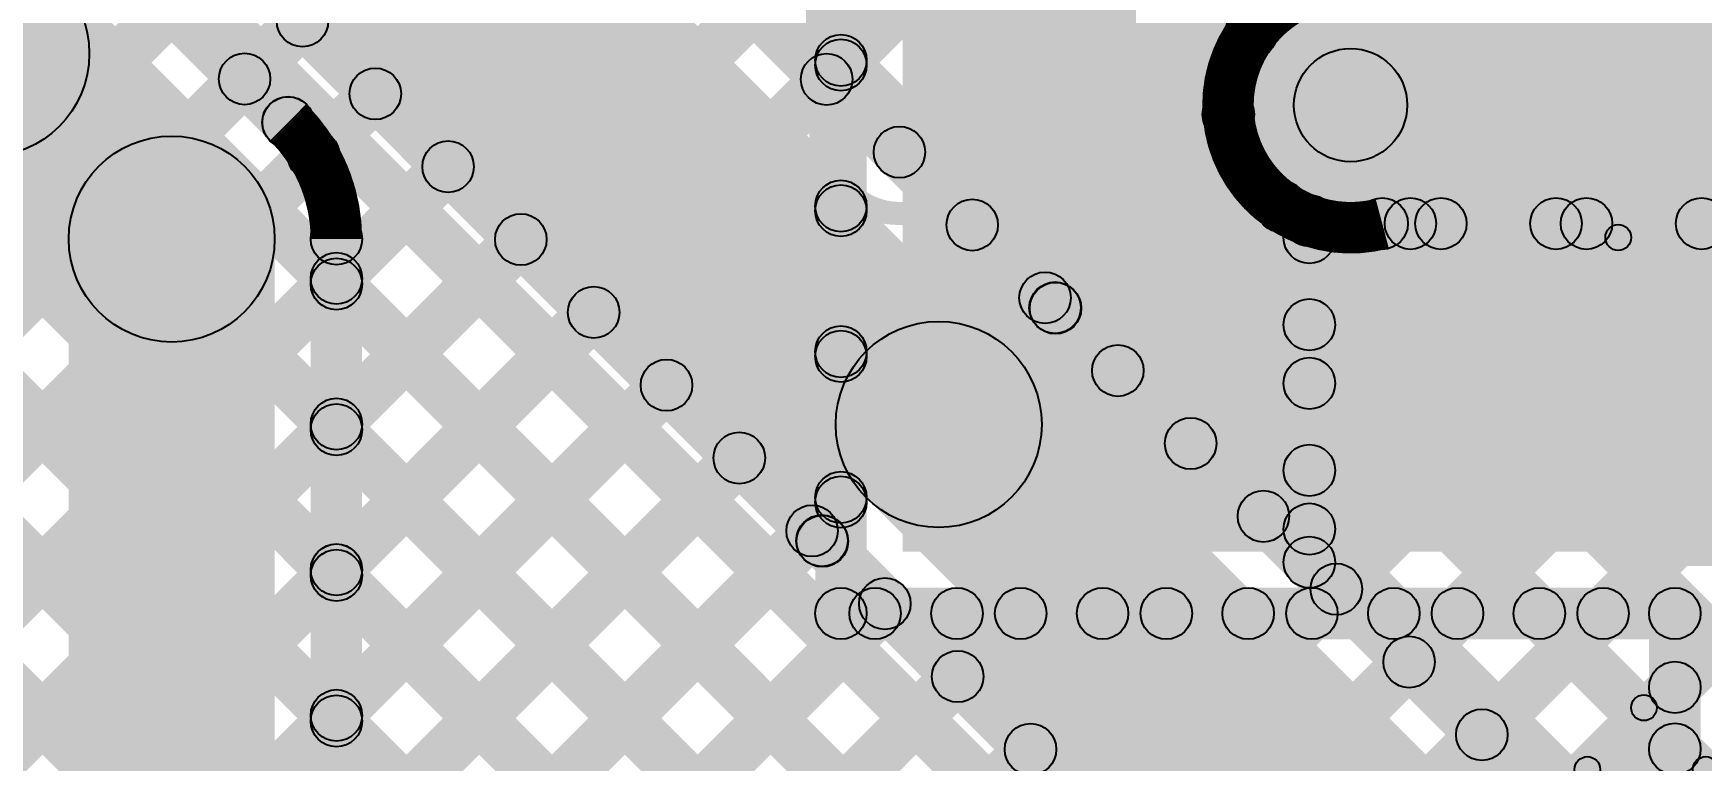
# Model space of a CAD drawing. Header units: millimetres. Extents: x -0.08 to 5.25, y -0.08 to 2.73.
# Drawn here: x 3.4231 to 3.7472, y 1.4967 to 1.6379 of the extents above; entities that cross this region are included whole.
import ezdxf

# ---------------------------------------------------------------- set-up
doc = ezdxf.new("R2010")
doc.units = ezdxf.units.MM
doc.header["$MEASUREMENT"] = 0
for name, color, linetype in [('BottomLayer', 5, 'Continuous'), ('TopLayer', 1, 'Continuous'), ('TopOverlay', 2, 'Continuous'), ('TopPaste', 8, 'Continuous'), ('TopSolder', 216, 'Continuous'), ('ViaHoleLayer', 16, 'Continuous')]:
    doc.layers.add(name, color=color, linetype=linetype)

# ---------------------------------------------------------------- blocks, each defined once
blk = doc.blocks.new('SOIC_8_45')
at = {"layer": 'TopLayer'}
for points in [[(-0.07579, 0.08681), (-0.07579, 0.06319), (-0.13681, 0.06319), (-0.13681, 0.08681)], [(0.13681, 0.08681), (0.13681, 0.06319), (0.07579, 0.06319), (0.07579, 0.08681)], [(-0.07579, 0.03681), (-0.07579, 0.01319), (-0.13681, 0.01319), (-0.13681, 0.03681)], [(0.13681, 0.03681), (0.13681, 0.01319), (0.07579, 0.01319), (0.07579, 0.03681)], [(-0.07579, -0.01319), (-0.07579, -0.03681), (-0.13681, -0.03681), (-0.13681, -0.01319)], [(0.13681, -0.01319), (0.13681, -0.03681), (0.07579, -0.03681), (0.07579, -0.01319)], [(-0.07579, -0.06319), (-0.07579, -0.08681), (-0.13681, -0.08681), (-0.13681, -0.06319)], [(0.13681, -0.06319), (0.13681, -0.08681), (0.07579, -0.08681), (0.07579, -0.06319)]]:
    blk.add_hatch(color=1, dxfattribs=at).paths.add_polyline_path(points)
at = {"layer": 'TopOverlay'}
h = blk.add_hatch(color=2, dxfattribs=at)
edge = h.paths.add_edge_path()
edge.add_arc((-0.121, 0.099), 0.005, 0, 360)
h = blk.add_hatch(color=2, dxfattribs=at)
edge = h.paths.add_edge_path()
edge.add_arc((-0.113, 0.099), 0.005, 0, 360)
h = blk.add_hatch(color=2, dxfattribs=at)
edge = h.paths.add_edge_path()
edge.add_arc((-0.078, 0.099), 0.0025, 0, 360)
for points in [[(0.077, 0.1015), (0.077, 0.0965), (-0.078, 0.0965), (-0.078, 0.1015)], [(0.077, -0.0965), (0.077, -0.1015), (-0.078, -0.1015), (-0.078, -0.0965)]]:
    blk.add_hatch(color=2, dxfattribs=at).paths.add_polyline_path(points)
h = blk.add_hatch(color=2, dxfattribs=at)
edge = h.paths.add_edge_path()
edge.add_arc((0.077, 0.099), 0.0025, 0, 360)
h = blk.add_hatch(color=2, dxfattribs=at)
edge = h.paths.add_edge_path()
edge.add_arc((-0.078, -0.099), 0.0025, 0, 360)
h = blk.add_hatch(color=2, dxfattribs=at)
edge = h.paths.add_edge_path()
edge.add_arc((0.077, -0.099), 0.0025, 0, 360)
at = {"layer": 'TopPaste'}
for points in [[(-0.07579, 0.08681), (-0.07579, 0.06319), (-0.13681, 0.06319), (-0.13681, 0.08681)], [(0.13681, 0.08681), (0.13681, 0.06319), (0.07579, 0.06319), (0.07579, 0.08681)], [(-0.07579, 0.03681), (-0.07579, 0.01319), (-0.13681, 0.01319), (-0.13681, 0.03681)], [(0.13681, 0.03681), (0.13681, 0.01319), (0.07579, 0.01319), (0.07579, 0.03681)], [(-0.07579, -0.01319), (-0.07579, -0.03681), (-0.13681, -0.03681), (-0.13681, -0.01319)], [(0.13681, -0.01319), (0.13681, -0.03681), (0.07579, -0.03681), (0.07579, -0.01319)], [(-0.07579, -0.06319), (-0.07579, -0.08681), (-0.13681, -0.08681), (-0.13681, -0.06319)], [(0.13681, -0.06319), (0.13681, -0.08681), (0.07579, -0.08681), (0.07579, -0.06319)]]:
    blk.add_hatch(color=8, dxfattribs=at).paths.add_polyline_path(points)
at = {"layer": 'TopSolder'}
for points in [[(-0.07179, 0.09081), (-0.07179, 0.05919), (-0.14081, 0.05919), (-0.14081, 0.09081)], [(0.14081, 0.09081), (0.14081, 0.05919), (0.07179, 0.05919), (0.07179, 0.09081)], [(-0.07179, 0.04081), (-0.07179, 0.00919), (-0.14081, 0.00919), (-0.14081, 0.04081)], [(0.14081, 0.04081), (0.14081, 0.00919), (0.07179, 0.00919), (0.07179, 0.04081)], [(-0.07179, -0.00919), (-0.07179, -0.04081), (-0.14081, -0.04081), (-0.14081, -0.00919)], [(0.14081, -0.00919), (0.14081, -0.04081), (0.07179, -0.04081), (0.07179, -0.00919)], [(-0.07179, -0.05919), (-0.07179, -0.09081), (-0.14081, -0.09081), (-0.14081, -0.05919)], [(0.14081, -0.05919), (0.14081, -0.09081), (0.07179, -0.09081), (0.07179, -0.05919)]]:
    blk.add_hatch(color=216, dxfattribs=at).paths.add_polyline_path(points)
at = {"layer": 'TopOverlay', "const_width": 0.01}
blk.add_lwpolyline([(-0.113, 0.099, 1), (-0.121, 0.099, 1)], format="xyb", close=True, dxfattribs=at)
at = {"layer": 'TopOverlay'}
for centre, radius in [((-0.121, 0.099), 0.005), ((-0.113, 0.099), 0.005), ((-0.078, 0.099), 0.0025), ((0.077, 0.099), 0.0025), ((-0.078, -0.099), 0.0025), ((0.077, -0.099), 0.0025)]:
    blk.add_circle(centre, radius, dxfattribs=at)
blk = doc.blocks.new('TCP1A105M8R_76')
at = {"layer": 'TopLayer'}
for points in [[(-0.06, 0.03), (-0.02, 0.03), (-0.02, -0.03), (-0.06, -0.03)], [(0.02, 0.03), (0.06, 0.03), (0.06, -0.03), (0.02, -0.03)]]:
    blk.add_hatch(color=1, dxfattribs=at).paths.add_polyline_path(points)
at = {"layer": 'TopOverlay'}
h = blk.add_hatch(color=2, dxfattribs=at)
edge = h.paths.add_edge_path()
edge.add_arc((-0.066, 0.036), 0.0025, 0, 360)
h = blk.add_hatch(color=2, dxfattribs=at)
edge = h.paths.add_edge_path()
edge.add_arc((-0.066, 0.036), 0.0025, 0, 360)
for points in [[(-0.0635, -0.036), (-0.0685, -0.036), (-0.0685, 0.036), (-0.0635, 0.036)], [(-0.066, 0.0335), (-0.066, 0.0385), (-0.024, 0.0385), (-0.024, 0.0335)], [(0.024, 0.0335), (0.024, 0.0385), (0.066, 0.0385), (0.066, 0.0335)], [(0.0685, -0.036), (0.0635, -0.036), (0.0635, 0.036), (0.0685, 0.036)], [(-0.0825, -0.008), (-0.0875, -0.008), (-0.0875, 0.015), (-0.0825, 0.015)], [(-0.096, 0.0005), (-0.096, 0.0055), (-0.073, 0.0055), (-0.073, 0.0005)], [(-0.066, -0.0385), (-0.066, -0.0335), (-0.024, -0.0335), (-0.024, -0.0385)], [(0.024, -0.0385), (0.024, -0.0335), (0.066, -0.0335), (0.066, -0.0385)]]:
    blk.add_hatch(color=2, dxfattribs=at).paths.add_polyline_path(points)
h = blk.add_hatch(color=2, dxfattribs=at)
edge = h.paths.add_edge_path()
edge.add_arc((-0.024, 0.036), 0.0025, 0, 360)
h = blk.add_hatch(color=2, dxfattribs=at)
edge = h.paths.add_edge_path()
edge.add_arc((0.024, 0.036), 0.0025, 0, 360)
h = blk.add_hatch(color=2, dxfattribs=at)
edge = h.paths.add_edge_path()
edge.add_arc((0.066, 0.036), 0.0025, 0, 360)
h = blk.add_hatch(color=2, dxfattribs=at)
edge = h.paths.add_edge_path()
edge.add_arc((0.066, 0.036), 0.0025, 0, 360)
h = blk.add_hatch(color=2, dxfattribs=at)
edge = h.paths.add_edge_path()
edge.add_arc((-0.085, 0.015), 0.0025, 0, 360)
h = blk.add_hatch(color=2, dxfattribs=at)
edge = h.paths.add_edge_path()
edge.add_arc((-0.096, 0.003), 0.0025, 0, 360)
h = blk.add_hatch(color=2, dxfattribs=at)
edge = h.paths.add_edge_path()
edge.add_arc((-0.073, 0.003), 0.0025, 0, 360)
h = blk.add_hatch(color=2, dxfattribs=at)
edge = h.paths.add_edge_path()
edge.add_arc((-0.085, -0.008), 0.0025, 0, 360)
h = blk.add_hatch(color=2, dxfattribs=at)
edge = h.paths.add_edge_path()
edge.add_arc((-0.066, -0.036), 0.0025, 0, 360)
h = blk.add_hatch(color=2, dxfattribs=at)
edge = h.paths.add_edge_path()
edge.add_arc((-0.066, -0.036), 0.0025, 0, 360)
h = blk.add_hatch(color=2, dxfattribs=at)
edge = h.paths.add_edge_path()
edge.add_arc((-0.024, -0.036), 0.0025, 0, 360)
h = blk.add_hatch(color=2, dxfattribs=at)
edge = h.paths.add_edge_path()
edge.add_arc((0.024, -0.036), 0.0025, 0, 360)
h = blk.add_hatch(color=2, dxfattribs=at)
edge = h.paths.add_edge_path()
edge.add_arc((0.066, -0.036), 0.0025, 0, 360)
h = blk.add_hatch(color=2, dxfattribs=at)
edge = h.paths.add_edge_path()
edge.add_arc((0.066, -0.036), 0.0025, 0, 360)
at = {"layer": 'TopPaste'}
for points in [[(-0.06, 0.03), (-0.02, 0.03), (-0.02, -0.03), (-0.06, -0.03)], [(0.02, 0.03), (0.06, 0.03), (0.06, -0.03), (0.02, -0.03)]]:
    blk.add_hatch(color=8, dxfattribs=at).paths.add_polyline_path(points)
at = {"layer": 'TopSolder'}
for points in [[(-0.064, 0.034), (-0.016, 0.034), (-0.016, -0.034), (-0.064, -0.034)], [(0.016, 0.034), (0.064, 0.034), (0.064, -0.034), (0.016, -0.034)]]:
    blk.add_hatch(color=216, dxfattribs=at).paths.add_polyline_path(points)
at = {"layer": 'TopOverlay'}
for centre in [(-0.066, 0.036), (-0.066, 0.036), (-0.024, 0.036), (0.024, 0.036), (0.066, 0.036), (0.066, 0.036), (-0.085, 0.015), (-0.096, 0.003), (-0.073, 0.003), (-0.085, -0.008), (-0.066, -0.036), (-0.066, -0.036), (-0.024, -0.036), (0.024, -0.036), (0.066, -0.036), (0.066, -0.036)]:
    blk.add_circle(centre, 0.0025, dxfattribs=at)

msp = doc.modelspace()

# ---------------------------------------------------------------- hatches: boundary and pattern name
at = {"layer": 'BottomLayer'}
for points in [[(3.32916, 1.87646), (3.33623, 1.88354), (3.88723, 1.33254), (3.88016, 1.32546)], [(3.32916, 1.87646), (3.33623, 1.88354), (3.67454, 1.54523), (3.66746, 1.53816)], [(3.35744, 1.87646), (3.36451, 1.88354), (3.91551, 1.33254), (3.90844, 1.32546)], [(3.35744, 1.87646), (3.36451, 1.88354), (3.67454, 1.57351), (3.66746, 1.56644)], [(3.38573, 1.87646), (3.3928, 1.88354), (3.9438, 1.33254), (3.93673, 1.32546)], [(3.38573, 1.87646), (3.3928, 1.88354), (3.67454, 1.6018), (3.66746, 1.59473)], [(3.41401, 1.87646), (3.42108, 1.88354), (3.66319, 1.64142), (3.65612, 1.63435)], [(3.41401, 1.87646), (3.42108, 1.88354), (3.66319, 1.64142), (3.65612, 1.63435)], [(3.58077, 1.62549), (3.57369, 1.63256), (3.70644, 1.76531), (3.71351, 1.75823)], [(3.59491, 1.61135), (3.58784, 1.61842), (3.72058, 1.75116), (3.72765, 1.74409)], [(3.46312, 1.73606), (3.47019, 1.74314), (3.62514, 1.58819), (3.61806, 1.58112)], [(3.46312, 1.73606), (3.47019, 1.74314), (3.62514, 1.58819), (3.61806, 1.58112)], [(3.60905, 1.5972), (3.60198, 1.60428), (3.73472, 1.73702), (3.7418, 1.72995)], [(3.42986, 1.70286), (3.45814, 1.73114), (3.61314, 1.57614), (3.58486, 1.54786)], [(3.58077, 1.62549), (3.57369, 1.63256), (3.66746, 1.72633), (3.67454, 1.71926)], [(3.59491, 1.61135), (3.58784, 1.61842), (3.66746, 1.69805), (3.67454, 1.69098)], [(3.41102, 1.68146), (3.4181, 1.68854), (3.8881, 1.21854), (3.88102, 1.21146)], [(3.41102, 1.68146), (3.41809, 1.68854), (3.67454, 1.43209), (3.66746, 1.42502)], [(3.42721, 1.68146), (3.43428, 1.68854), (3.57985, 1.54296), (3.57278, 1.53589)], [(3.42721, 1.68146), (3.43428, 1.68854), (3.57985, 1.54296), (3.57278, 1.53589)], [(3.60905, 1.59721), (3.60198, 1.60428), (3.66746, 1.66976), (3.67454, 1.66269)], [(3.43312, 1.65306), (3.44019, 1.66014), (3.47614, 1.62419), (3.46906, 1.61712)], [(3.43312, 1.65306), (3.44019, 1.66014), (3.47614, 1.62419), (3.46906, 1.61712)], [(3.39986, 1.61986), (3.42814, 1.64814), (3.46414, 1.61214), (3.43586, 1.58386)], [(3.4677, 1.62556), (3.46063, 1.63263), (3.47187, 1.64387), (3.47894, 1.6368)], [(3.4677, 1.62556), (3.46063, 1.63263), (3.47187, 1.64387), (3.47894, 1.6368)], [(3.679, 1.613), (3.679, 1.635), (4.50385, 1.635), (4.50385, 1.613)], [(3.48112, 1.61069), (3.47404, 1.61776), (3.48601, 1.62973), (3.49308, 1.62266)], [(3.48112, 1.61069), (3.47404, 1.61776), (3.48601, 1.62973), (3.49308, 1.62266)], [(3.62319, 1.58306), (3.61612, 1.59013), (3.65172, 1.62574), (3.65879, 1.61866)], [(3.62319, 1.58306), (3.61612, 1.59013), (3.65172, 1.62573), (3.65879, 1.61866)], [(3.48554, 1.58683), (3.47846, 1.5939), (3.50016, 1.61559), (3.50723, 1.60852)], [(3.48554, 1.58683), (3.47846, 1.5939), (3.50016, 1.61559), (3.50723, 1.60852)], [(3.63733, 1.56892), (3.63026, 1.57599), (3.6621, 1.60783), (3.66917, 1.60076)], [(3.63733, 1.56892), (3.63026, 1.57599), (3.6621, 1.60783), (3.66917, 1.60076)], [(3.65148, 1.55478), (3.64441, 1.56185), (3.68709, 1.60454), (3.69416, 1.59746)], [(3.66562, 1.54064), (3.65855, 1.54771), (3.71538, 1.60454), (3.72245, 1.59746)], [(3.67976, 1.52649), (3.67269, 1.53357), (3.74366, 1.60454), (3.75073, 1.59746)], [(3.68516, 1.596), (3.68516, 1.606), (4.50385, 1.606), (4.50385, 1.596)], [(3.6939, 1.51235), (3.68683, 1.51942), (3.77194, 1.60454), (3.77902, 1.59746)], [(3.69301, 1.59746), (3.70008, 1.60454), (3.97208, 1.33254), (3.96501, 1.32546)], [(3.70805, 1.49821), (3.70097, 1.50528), (3.80023, 1.60454), (3.8073, 1.59746)], [(3.72219, 1.48407), (3.71512, 1.49114), (3.82851, 1.60454), (3.83558, 1.59746)], [(3.72129, 1.59746), (3.72837, 1.60454), (4.00037, 1.33254), (3.99329, 1.32546)], [(3.48554, 1.55854), (3.47846, 1.56561), (3.5143, 1.60145), (3.52137, 1.59438)], [(3.48554, 1.55854), (3.47846, 1.56561), (3.5143, 1.60145), (3.52137, 1.59438)], [(3.676, 1.53525), (3.666, 1.53525), (3.666, 1.60157), (3.676, 1.60157)], [(3.47, 0.42125), (3.43, 0.42125), (3.43, 1.598), (3.47, 1.598)], [(3.487, 1.33217), (3.477, 1.33217), (3.477, 1.598), (3.487, 1.598)], [(3.487, 1.33217), (3.477, 1.33217), (3.477, 1.598), (3.487, 1.598)], [(3.47846, 1.58574), (3.48554, 1.59281), (3.85981, 1.21854), (3.85274, 1.21146)], [(3.47846, 1.58574), (3.48554, 1.59281), (3.67454, 1.40381), (3.66746, 1.39674)], [(3.61815, 1.58104), (3.62522, 1.58811), (3.88079, 1.33254), (3.87372, 1.32546)], [(3.61815, 1.58104), (3.62522, 1.58811), (3.67454, 1.53879), (3.66746, 1.53172)], [(3.48554, 1.53026), (3.47846, 1.53733), (3.52844, 1.58731), (3.53551, 1.58023)], [(3.48554, 1.53026), (3.47846, 1.53733), (3.52844, 1.58731), (3.53551, 1.58023)], [(3.65148, 1.55478), (3.6444, 1.56185), (3.66746, 1.58491), (3.67454, 1.57784)], [(3.58486, 1.54786), (3.61314, 1.57614), (3.87814, 1.31114), (3.84986, 1.28286)], [(3.48554, 1.50197), (3.47846, 1.50905), (3.54258, 1.57316), (3.54965, 1.56609)], [(3.48554, 1.50198), (3.47846, 1.50905), (3.54258, 1.57316), (3.54965, 1.56609)], [(3.47846, 1.55746), (3.48554, 1.56453), (3.83153, 1.21854), (3.82446, 1.21146)], [(3.47846, 1.55745), (3.48554, 1.56452), (3.67454, 1.37552), (3.66746, 1.36845)], [(3.48554, 1.47369), (3.47846, 1.48076), (3.55672, 1.55902), (3.5638, 1.55195)], [(3.48554, 1.47369), (3.47846, 1.48076), (3.55672, 1.55902), (3.56379, 1.55195)], [(3.66562, 1.54064), (3.65855, 1.54771), (3.66746, 1.55662), (3.67454, 1.54955)], [(3.48554, 1.44541), (3.47846, 1.45248), (3.57087, 1.54488), (3.57794, 1.53781)], [(3.48554, 1.44541), (3.47846, 1.45248), (3.57087, 1.54488), (3.57794, 1.53781)], [(3.57286, 1.53581), (3.57994, 1.54288), (3.84488, 1.27794), (3.83781, 1.27086)], [(3.57286, 1.53581), (3.57994, 1.54288), (3.67454, 1.44828), (3.66746, 1.44121)], [(3.47846, 1.52917), (3.48554, 1.53624), (3.80324, 1.21854), (3.79617, 1.21146)], [(3.47846, 1.52917), (3.48554, 1.53624), (3.67454, 1.34724), (3.66746, 1.34017)], [(3.48554, 1.41712), (3.47846, 1.42419), (3.58501, 1.53074), (3.59208, 1.52367)], [(3.48554, 1.41712), (3.47846, 1.42419), (3.58501, 1.53074), (3.59208, 1.52367)], [(3.48554, 1.38884), (3.47846, 1.39591), (3.59915, 1.51659), (3.60622, 1.50952)], [(3.48554, 1.38884), (3.47846, 1.39591), (3.59915, 1.51659), (3.60622, 1.50952)], [(3.47846, 1.50089), (3.48554, 1.50796), (3.77496, 1.21854), (3.76789, 1.21146)], [(3.47846, 1.50088), (3.48554, 1.50796), (3.67454, 1.31896), (3.66746, 1.31188)], [(3.48554, 1.36055), (3.47846, 1.36762), (3.61329, 1.50245), (3.62036, 1.49538)], [(3.48554, 1.36055), (3.47846, 1.36762), (3.61329, 1.50245), (3.62036, 1.49538)]]:
    msp.add_hatch(color=5, dxfattribs=at).paths.add_polyline_path(points)
h = msp.add_hatch(color=5, dxfattribs=at)
edge = h.paths.add_edge_path()
edge.add_arc((3.414, 1.634), 0.02, 0, 360)
h = msp.add_hatch(color=5, dxfattribs=at)
edge = h.paths.add_edge_path()
edge.add_arc((3.414, 1.634), 0.02, 0, 360)
h = msp.add_hatch(color=5, dxfattribs=at)
edge = h.paths.add_edge_path()
edge.add_arc((3.47541, 1.64034), 0.005, 0, 360)
h = msp.add_hatch(color=5, dxfattribs=at)
edge = h.paths.add_edge_path()
edge.add_arc((3.47541, 1.64034), 0.005, 0, 360)
h = msp.add_hatch(color=5, dxfattribs=at)
edge = h.paths.add_edge_path()
edge.add_arc((3.65966, 1.63789), 0.005, 0, 360)
h = msp.add_hatch(color=5, dxfattribs=at)
edge = h.paths.add_edge_path()
edge.add_arc((3.65966, 1.63789), 0.005, 0, 360)
h = msp.add_hatch(color=5, dxfattribs=at)
edge = h.paths.add_edge_path()
edge.add_arc((3.46416, 1.62909), 0.005, 0, 360)
h = msp.add_hatch(color=5, dxfattribs=at)
edge = h.paths.add_edge_path()
edge.add_arc((3.46416, 1.62909), 0.005, 0, 360)
h = msp.add_hatch(color=5, dxfattribs=at)
edge = h.paths.add_edge_path()
edge.add_arc((3.57723, 1.62902), 0.005, 0, 360)
h = msp.add_hatch(color=5, dxfattribs=at)
edge = h.paths.add_edge_path()
edge.add_arc((3.57723, 1.62902), 0.005, 0, 360)
h = msp.add_hatch(color=5, dxfattribs=at)
edge = h.paths.add_edge_path()
edge.add_arc((3.679, 1.624), 0.01181, 0, 360)
h = msp.add_hatch(color=5, dxfattribs=at)
edge = h.paths.add_edge_path()
edge.add_arc((3.679, 1.624), 0.011, 0, 360)
h = msp.add_hatch(color=5, dxfattribs=at)
edge = h.paths.add_edge_path()
edge.add_arc((3.48955, 1.6262), 0.005, 0, 360)
h = msp.add_hatch(color=5, dxfattribs=at)
edge = h.paths.add_edge_path()
edge.add_arc((3.48955, 1.6262), 0.005, 0, 360)
h = msp.add_hatch(color=5, dxfattribs=at)
edge = h.paths.add_edge_path()
edge.add_arc((3.65526, 1.6222), 0.005, 0, 360)
h = msp.add_hatch(color=5, dxfattribs=at)
edge = h.paths.add_edge_path()
edge.add_arc((3.65526, 1.6222), 0.005, 0, 360)
h = msp.add_hatch(color=5, dxfattribs=at)
edge = h.paths.add_edge_path()
edge.add_arc((3.4726, 1.62066), 0.005, 0, 360)
h = msp.add_hatch(color=5, dxfattribs=at)
edge = h.paths.add_edge_path()
edge.add_arc((3.4726, 1.62066), 0.005, 0, 360)
h = msp.add_hatch(color=5, dxfattribs=at)
edge = h.paths.add_edge_path()
edge.add_arc((3.4726, 1.62066), 0.005, 0, 360)
h = msp.add_hatch(color=5, dxfattribs=at)
edge = h.paths.add_edge_path()
edge.add_arc((3.4726, 1.62066), 0.005, 0, 360)
h = msp.add_hatch(color=5, dxfattribs=at)
edge = h.paths.add_edge_path()
edge.add_arc((3.47263, 1.62063), 0.005, 0, 360)
h = msp.add_hatch(color=5, dxfattribs=at)
edge = h.paths.add_edge_path()
edge.add_arc((3.47263, 1.62063), 0.005, 0, 360)
h = msp.add_hatch(color=5, dxfattribs=at)
edge = h.paths.add_edge_path()
edge.add_arc((3.45, 1.598), 0.02, 0, 360)
h = msp.add_hatch(color=5, dxfattribs=at)
edge = h.paths.add_edge_path()
edge.add_arc((3.45, 1.598), 0.02, 0, 360)
h = msp.add_hatch(color=5, dxfattribs=at)
edge = h.paths.add_edge_path()
edge.add_arc((3.47758, 1.61423), 0.005, 0, 360)
h = msp.add_hatch(color=5, dxfattribs=at)
edge = h.paths.add_edge_path()
edge.add_arc((3.47758, 1.61423), 0.005, 0, 360)
h = msp.add_hatch(color=5, dxfattribs=at)
edge = h.paths.add_edge_path()
edge.add_arc((3.59137, 1.61488), 0.005, 0, 360)
h = msp.add_hatch(color=5, dxfattribs=at)
edge = h.paths.add_edge_path()
edge.add_arc((3.59137, 1.61488), 0.005, 0, 360)
h = msp.add_hatch(color=5, dxfattribs=at)
edge = h.paths.add_edge_path()
edge.add_arc((3.50369, 1.61205), 0.005, 0, 360)
h = msp.add_hatch(color=5, dxfattribs=at)
edge = h.paths.add_edge_path()
edge.add_arc((3.50369, 1.61205), 0.005, 0, 360)
h = msp.add_hatch(color=5, dxfattribs=at)
edge = h.paths.add_edge_path()
edge.add_arc((3.66564, 1.60429), 0.005, 0, 360)
h = msp.add_hatch(color=5, dxfattribs=at)
edge = h.paths.add_edge_path()
edge.add_arc((3.66564, 1.60429), 0.005, 0, 360)
h = msp.add_hatch(color=5, dxfattribs=at)
edge = h.paths.add_edge_path()
edge.add_arc((3.60551, 1.60074), 0.005, 0, 360)
h = msp.add_hatch(color=5, dxfattribs=at)
edge = h.paths.add_edge_path()
edge.add_arc((3.60551, 1.60074), 0.005, 0, 360)
h = msp.add_hatch(color=5, dxfattribs=at)
edge = h.paths.add_edge_path()
edge.add_arc((3.671, 1.60157), 0.005, 0, 360)
h = msp.add_hatch(color=5, dxfattribs=at)
edge = h.paths.add_edge_path()
edge.add_arc((3.671, 1.60157), 0.005, 0, 360)
h = msp.add_hatch(color=5, dxfattribs=at)
edge = h.paths.add_edge_path()
edge.add_arc((3.68516, 1.601), 0.005, 0, 360)
h = msp.add_hatch(color=5, dxfattribs=at)
edge = h.paths.add_edge_path()
edge.add_arc((3.68516, 1.601), 0.005, 0, 360)
h = msp.add_hatch(color=5, dxfattribs=at)
edge = h.paths.add_edge_path()
edge.add_arc((3.69063, 1.601), 0.005, 0, 360)
h = msp.add_hatch(color=5, dxfattribs=at)
edge = h.paths.add_edge_path()
edge.add_arc((3.69655, 1.601), 0.005, 0, 360)
h = msp.add_hatch(color=5, dxfattribs=at)
edge = h.paths.add_edge_path()
edge.add_arc((3.71891, 1.601), 0.005, 0, 360)
h = msp.add_hatch(color=5, dxfattribs=at)
edge = h.paths.add_edge_path()
edge.add_arc((3.72483, 1.601), 0.005, 0, 360)
h = msp.add_hatch(color=5, dxfattribs=at)
edge = h.paths.add_edge_path()
edge.add_arc((3.7472, 1.601), 0.005, 0, 360)
h = msp.add_hatch(color=5, dxfattribs=at)
edge = h.paths.add_edge_path()
edge.add_arc((3.482, 1.598), 0.005, 0, 360)
h = msp.add_hatch(color=5, dxfattribs=at)
edge = h.paths.add_edge_path()
edge.add_arc((3.482, 1.598), 0.005, 0, 360)
h = msp.add_hatch(color=5, dxfattribs=at)
edge = h.paths.add_edge_path()
edge.add_arc((3.482, 1.598), 0.005, 0, 360)
h = msp.add_hatch(color=5, dxfattribs=at)
edge = h.paths.add_edge_path()
edge.add_arc((3.482, 1.598), 0.005, 0, 360)
h = msp.add_hatch(color=5, dxfattribs=at)
edge = h.paths.add_edge_path()
edge.add_arc((3.482, 1.598), 0.005, 0, 360)
h = msp.add_hatch(color=5, dxfattribs=at)
edge = h.paths.add_edge_path()
edge.add_arc((3.482, 1.598), 0.005, 0, 360)
h = msp.add_hatch(color=5, dxfattribs=at)
edge = h.paths.add_edge_path()
edge.add_arc((3.51783, 1.59791), 0.005, 0, 360)
h = msp.add_hatch(color=5, dxfattribs=at)
edge = h.paths.add_edge_path()
edge.add_arc((3.51783, 1.59791), 0.005, 0, 360)
h = msp.add_hatch(color=5, dxfattribs=at)
edge = h.paths.add_edge_path()
edge.add_arc((3.671, 1.59826), 0.005, 0, 360)
h = msp.add_hatch(color=5, dxfattribs=at)
edge = h.paths.add_edge_path()
edge.add_arc((3.482, 1.59036), 0.005, 0, 360)
h = msp.add_hatch(color=5, dxfattribs=at)
edge = h.paths.add_edge_path()
edge.add_arc((3.482, 1.59036), 0.005, 0, 360)
h = msp.add_hatch(color=5, dxfattribs=at)
edge = h.paths.add_edge_path()
edge.add_arc((3.482, 1.58928), 0.005, 0, 360)
h = msp.add_hatch(color=5, dxfattribs=at)
edge = h.paths.add_edge_path()
edge.add_arc((3.482, 1.58927), 0.005, 0, 360)
h = msp.add_hatch(color=5, dxfattribs=at)
edge = h.paths.add_edge_path()
edge.add_arc((3.61966, 1.5866), 0.005, 0, 360)
h = msp.add_hatch(color=5, dxfattribs=at)
edge = h.paths.add_edge_path()
edge.add_arc((3.61966, 1.5866), 0.005, 0, 360)
h = msp.add_hatch(color=5, dxfattribs=at)
edge = h.paths.add_edge_path()
edge.add_arc((3.53198, 1.58377), 0.005, 0, 360)
h = msp.add_hatch(color=5, dxfattribs=at)
edge = h.paths.add_edge_path()
edge.add_arc((3.53198, 1.58377), 0.005, 0, 360)
h = msp.add_hatch(color=5, dxfattribs=at)
edge = h.paths.add_edge_path()
edge.add_arc((3.6216, 1.58466), 0.005, 0, 360)
h = msp.add_hatch(color=5, dxfattribs=at)
edge = h.paths.add_edge_path()
edge.add_arc((3.6216, 1.58466), 0.005, 0, 360)
h = msp.add_hatch(color=5, dxfattribs=at)
edge = h.paths.add_edge_path()
edge.add_arc((3.62168, 1.58457), 0.005, 0, 360)
h = msp.add_hatch(color=5, dxfattribs=at)
edge = h.paths.add_edge_path()
edge.add_arc((3.62168, 1.58457), 0.005, 0, 360)
h = msp.add_hatch(color=5, dxfattribs=at)
edge = h.paths.add_edge_path()
edge.add_arc((3.671, 1.58137), 0.005, 0, 360)
h = msp.add_hatch(color=5, dxfattribs=at)
edge = h.paths.add_edge_path()
edge.add_arc((3.599, 1.562), 0.02, 0, 360)
h = msp.add_hatch(color=5, dxfattribs=at)
edge = h.paths.add_edge_path()
edge.add_arc((3.599, 1.562), 0.02, 0, 360)
h = msp.add_hatch(color=5, dxfattribs=at)
edge = h.paths.add_edge_path()
edge.add_arc((3.599, 1.562), 0.02, 0, 360)
h = msp.add_hatch(color=5, dxfattribs=at)
edge = h.paths.add_edge_path()
edge.add_arc((3.599, 1.562), 0.02, 0, 360)
h = msp.add_hatch(color=5, dxfattribs=at)
edge = h.paths.add_edge_path()
edge.add_arc((3.6338, 1.57246), 0.005, 0, 360)
h = msp.add_hatch(color=5, dxfattribs=at)
edge = h.paths.add_edge_path()
edge.add_arc((3.6338, 1.57246), 0.005, 0, 360)
h = msp.add_hatch(color=5, dxfattribs=at)
edge = h.paths.add_edge_path()
edge.add_arc((3.54612, 1.56963), 0.005, 0, 360)
h = msp.add_hatch(color=5, dxfattribs=at)
edge = h.paths.add_edge_path()
edge.add_arc((3.54612, 1.56963), 0.005, 0, 360)
h = msp.add_hatch(color=5, dxfattribs=at)
edge = h.paths.add_edge_path()
edge.add_arc((3.671, 1.56998), 0.005, 0, 360)
h = msp.add_hatch(color=5, dxfattribs=at)
edge = h.paths.add_edge_path()
edge.add_arc((3.482, 1.56208), 0.005, 0, 360)
h = msp.add_hatch(color=5, dxfattribs=at)
edge = h.paths.add_edge_path()
edge.add_arc((3.482, 1.56208), 0.005, 0, 360)
h = msp.add_hatch(color=5, dxfattribs=at)
edge = h.paths.add_edge_path()
edge.add_arc((3.482, 1.56099), 0.005, 0, 360)
h = msp.add_hatch(color=5, dxfattribs=at)
edge = h.paths.add_edge_path()
edge.add_arc((3.482, 1.56099), 0.005, 0, 360)
h = msp.add_hatch(color=5, dxfattribs=at)
edge = h.paths.add_edge_path()
edge.add_arc((3.64794, 1.55831), 0.005, 0, 360)
h = msp.add_hatch(color=5, dxfattribs=at)
edge = h.paths.add_edge_path()
edge.add_arc((3.64794, 1.55831), 0.005, 0, 360)
h = msp.add_hatch(color=5, dxfattribs=at)
edge = h.paths.add_edge_path()
edge.add_arc((3.56026, 1.55549), 0.005, 0, 360)
h = msp.add_hatch(color=5, dxfattribs=at)
edge = h.paths.add_edge_path()
edge.add_arc((3.56026, 1.55549), 0.005, 0, 360)
h = msp.add_hatch(color=5, dxfattribs=at)
edge = h.paths.add_edge_path()
edge.add_arc((3.671, 1.55309), 0.005, 0, 360)
h = msp.add_hatch(color=5, dxfattribs=at)
edge = h.paths.add_edge_path()
edge.add_arc((3.66208, 1.54417), 0.005, 0, 360)
h = msp.add_hatch(color=5, dxfattribs=at)
edge = h.paths.add_edge_path()
edge.add_arc((3.66208, 1.54417), 0.005, 0, 360)
h = msp.add_hatch(color=5, dxfattribs=at)
edge = h.paths.add_edge_path()
edge.add_arc((3.5744, 1.54134), 0.005, 0, 360)
h = msp.add_hatch(color=5, dxfattribs=at)
edge = h.paths.add_edge_path()
edge.add_arc((3.5744, 1.54134), 0.005, 0, 360)
h = msp.add_hatch(color=5, dxfattribs=at)
edge = h.paths.add_edge_path()
edge.add_arc((3.671, 1.54169), 0.005, 0, 360)
h = msp.add_hatch(color=5, dxfattribs=at)
edge = h.paths.add_edge_path()
edge.add_arc((3.57632, 1.53943), 0.005, 0, 360)
h = msp.add_hatch(color=5, dxfattribs=at)
edge = h.paths.add_edge_path()
edge.add_arc((3.57632, 1.53943), 0.005, 0, 360)
h = msp.add_hatch(color=5, dxfattribs=at)
edge = h.paths.add_edge_path()
edge.add_arc((3.5764, 1.53934), 0.005, 0, 360)
h = msp.add_hatch(color=5, dxfattribs=at)
edge = h.paths.add_edge_path()
edge.add_arc((3.5764, 1.53934), 0.005, 0, 360)
h = msp.add_hatch(color=5, dxfattribs=at)
edge = h.paths.add_edge_path()
edge.add_arc((3.671, 1.53525), 0.005, 0, 360)
h = msp.add_hatch(color=5, dxfattribs=at)
edge = h.paths.add_edge_path()
edge.add_arc((3.671, 1.53525), 0.005, 0, 360)
h = msp.add_hatch(color=5, dxfattribs=at)
edge = h.paths.add_edge_path()
edge.add_arc((3.482, 1.53379), 0.005, 0, 360)
h = msp.add_hatch(color=5, dxfattribs=at)
edge = h.paths.add_edge_path()
edge.add_arc((3.482, 1.5338), 0.005, 0, 360)
h = msp.add_hatch(color=5, dxfattribs=at)
edge = h.paths.add_edge_path()
edge.add_arc((3.482, 1.53271), 0.005, 0, 360)
h = msp.add_hatch(color=5, dxfattribs=at)
edge = h.paths.add_edge_path()
edge.add_arc((3.482, 1.5327), 0.005, 0, 360)
h = msp.add_hatch(color=5, dxfattribs=at)
edge = h.paths.add_edge_path()
edge.add_arc((3.67623, 1.53003), 0.005, 0, 360)
h = msp.add_hatch(color=5, dxfattribs=at)
edge = h.paths.add_edge_path()
edge.add_arc((3.58854, 1.5272), 0.005, 0, 360)
h = msp.add_hatch(color=5, dxfattribs=at)
edge = h.paths.add_edge_path()
edge.add_arc((3.58854, 1.5272), 0.005, 0, 360)
h = msp.add_hatch(color=5, dxfattribs=at)
edge = h.paths.add_edge_path()
edge.add_arc((3.69037, 1.51589), 0.005, 0, 360)
h = msp.add_hatch(color=5, dxfattribs=at)
edge = h.paths.add_edge_path()
edge.add_arc((3.60269, 1.51306), 0.005, 0, 360)
h = msp.add_hatch(color=5, dxfattribs=at)
edge = h.paths.add_edge_path()
edge.add_arc((3.60269, 1.51306), 0.005, 0, 360)
h = msp.add_hatch(color=5, dxfattribs=at)
edge = h.paths.add_edge_path()
edge.add_arc((3.482, 1.50551), 0.005, 0, 360)
h = msp.add_hatch(color=5, dxfattribs=at)
edge = h.paths.add_edge_path()
edge.add_arc((3.482, 1.50551), 0.005, 0, 360)
h = msp.add_hatch(color=5, dxfattribs=at)
edge = h.paths.add_edge_path()
edge.add_arc((3.482, 1.50442), 0.005, 0, 360)
h = msp.add_hatch(color=5, dxfattribs=at)
edge = h.paths.add_edge_path()
edge.add_arc((3.482, 1.50442), 0.005, 0, 360)
h = msp.add_hatch(color=5, dxfattribs=at)
edge = h.paths.add_edge_path()
edge.add_arc((3.61683, 1.49892), 0.005, 0, 360)
h = msp.add_hatch(color=5, dxfattribs=at)
edge = h.paths.add_edge_path()
edge.add_arc((3.61683, 1.49892), 0.005, 0, 360)
h = msp.add_hatch(color=5, dxfattribs=at)
edge = h.paths.add_edge_path()
edge.add_arc((3.70451, 1.50175), 0.005, 0, 360)
at = {"layer": 'TopLayer'}
for points in [[(3.33346, 1.87216), (3.34054, 1.87923), (3.58354, 1.63623), (3.57646, 1.62916)], [(3.33346, 1.84388), (3.34054, 1.85095), (3.58354, 1.60795), (3.57646, 1.60088)], [(3.33346, 1.81559), (3.34054, 1.82266), (3.58354, 1.57966), (3.57646, 1.57259)], [(3.34054, 1.55496), (3.33346, 1.56204), (3.57646, 1.80504), (3.58354, 1.79796)], [(3.33346, 1.78731), (3.34054, 1.79438), (3.58354, 1.55138), (3.57646, 1.54431)], [(3.34054, 1.52668), (3.33346, 1.53375), (3.57646, 1.77675), (3.58354, 1.76968)], [(3.33346, 1.75902), (3.34054, 1.7661), (3.6501, 1.45654), (3.64302, 1.44946)], [(3.34054, 1.4984), (3.33346, 1.50547), (3.57646, 1.74847), (3.58354, 1.7414)], [(3.33346, 1.73074), (3.34054, 1.73781), (3.62181, 1.45654), (3.61474, 1.44946)], [(3.34054, 1.47011), (3.33346, 1.47718), (3.57646, 1.72018), (3.58354, 1.71311)], [(3.33346, 1.70246), (3.34054, 1.70953), (3.59353, 1.45654), (3.58646, 1.44946)], [(3.592, 1.5373), (3.767, 1.5373), (3.767, 1.7033), (3.592, 1.7033)], [(3.585, 1.5253), (3.575, 1.5253), (3.575, 1.7013), (3.585, 1.7013)], [(3.34054, 1.44183), (3.33346, 1.4489), (3.57646, 1.6919), (3.58354, 1.68483)], [(3.33346, 1.67417), (3.34054, 1.68124), (3.56524, 1.45654), (3.55817, 1.44946)], [(3.37646, 1.44946), (3.36939, 1.45654), (3.57646, 1.66361), (3.58354, 1.65654)], [(3.33346, 1.64589), (3.34054, 1.65296), (3.53696, 1.45654), (3.52989, 1.44946)], [(3.40474, 1.44946), (3.39767, 1.45654), (3.57646, 1.63533), (3.58354, 1.62826)], [(3.33346, 1.6176), (3.34054, 1.62467), (3.50867, 1.45654), (3.5016, 1.44946)], [(3.43303, 1.44946), (3.42595, 1.45654), (3.57646, 1.60705), (3.58354, 1.59997)], [(3.33346, 1.58932), (3.34054, 1.59639), (3.48039, 1.45654), (3.47332, 1.44946)], [(3.46131, 1.44946), (3.45424, 1.45654), (3.57646, 1.57876), (3.58354, 1.57169)], [(3.48959, 1.44946), (3.48252, 1.45654), (3.57646, 1.55048), (3.58354, 1.54341)], [(3.58, 1.5203), (3.58, 1.5303), (3.742, 1.5303), (3.742, 1.5203)], [(3.51788, 1.44946), (3.51081, 1.45654), (3.58311, 1.52883), (3.59018, 1.52176)], [(3.54616, 1.44946), (3.53909, 1.45654), (3.61139, 1.52883), (3.61846, 1.52176)], [(3.57445, 1.44946), (3.56738, 1.45654), (3.63968, 1.52883), (3.64675, 1.52176)], [(3.60273, 1.44946), (3.59566, 1.45654), (3.66796, 1.52883), (3.67503, 1.52176)], [(3.59901, 1.52176), (3.60608, 1.52883), (3.67838, 1.45654), (3.67131, 1.44946)], [(3.63102, 1.44946), (3.62394, 1.45654), (3.69624, 1.52883), (3.70331, 1.52176)], [(3.62729, 1.52176), (3.63437, 1.52883), (3.70666, 1.45654), (3.69959, 1.44946)], [(3.6593, 1.44946), (3.65223, 1.45654), (3.72453, 1.52883), (3.7316, 1.52176)], [(3.65558, 1.52176), (3.66265, 1.52883), (3.73495, 1.45654), (3.72788, 1.44946)], [(3.68386, 1.52176), (3.69093, 1.52883), (3.74554, 1.47423), (3.73846, 1.46716)], [(3.71214, 1.52176), (3.71921, 1.52883), (3.74554, 1.50251), (3.73846, 1.49544)], [(3.747, 1.453), (3.737, 1.453), (3.737, 1.5253), (3.747, 1.5253)], [(3.68758, 1.44946), (3.68051, 1.45654), (3.73846, 1.51449), (3.74554, 1.50742)]]:
    msp.add_hatch(color=1, dxfattribs=at).paths.add_polyline_path(points)
h = msp.add_hatch(color=1, dxfattribs=at)
edge = h.paths.add_edge_path()
edge.add_arc((3.58, 1.6327), 0.005, 0, 360)
h = msp.add_hatch(color=1, dxfattribs=at)
edge = h.paths.add_edge_path()
edge.add_arc((3.58, 1.63179), 0.005, 0, 360)
h = msp.add_hatch(color=1, dxfattribs=at)
edge = h.paths.add_edge_path()
edge.add_arc((3.679, 1.624), 0.01181, 0, 360)
h = msp.add_hatch(color=1, dxfattribs=at)
edge = h.paths.add_edge_path()
edge.add_arc((3.58, 1.60441), 0.005, 0, 360)
h = msp.add_hatch(color=1, dxfattribs=at)
edge = h.paths.add_edge_path()
edge.add_arc((3.58, 1.60351), 0.005, 0, 360)
h = msp.add_hatch(color=1, dxfattribs=at)
edge = h.paths.add_edge_path()
edge.add_arc((3.58, 1.57613), 0.005, 0, 360)
h = msp.add_hatch(color=1, dxfattribs=at)
edge = h.paths.add_edge_path()
edge.add_arc((3.58, 1.57523), 0.005, 0, 360)
h = msp.add_hatch(color=1, dxfattribs=at)
edge = h.paths.add_edge_path()
edge.add_arc((3.58, 1.54784), 0.005, 0, 360)
h = msp.add_hatch(color=1, dxfattribs=at)
edge = h.paths.add_edge_path()
edge.add_arc((3.58, 1.54694), 0.005, 0, 360)
h = msp.add_hatch(color=1, dxfattribs=at)
edge = h.paths.add_edge_path()
edge.add_arc((3.58, 1.5253), 0.005, 0, 360)
h = msp.add_hatch(color=1, dxfattribs=at)
edge = h.paths.add_edge_path()
edge.add_arc((3.58, 1.5253), 0.005, 0, 360)
h = msp.add_hatch(color=1, dxfattribs=at)
edge = h.paths.add_edge_path()
edge.add_arc((3.58664, 1.5253), 0.005, 0, 360)
h = msp.add_hatch(color=1, dxfattribs=at)
edge = h.paths.add_edge_path()
edge.add_arc((3.60255, 1.5253), 0.005, 0, 360)
h = msp.add_hatch(color=1, dxfattribs=at)
edge = h.paths.add_edge_path()
edge.add_arc((3.61493, 1.5253), 0.005, 0, 360)
h = msp.add_hatch(color=1, dxfattribs=at)
edge = h.paths.add_edge_path()
edge.add_arc((3.63083, 1.5253), 0.005, 0, 360)
h = msp.add_hatch(color=1, dxfattribs=at)
edge = h.paths.add_edge_path()
edge.add_arc((3.64321, 1.5253), 0.005, 0, 360)
h = msp.add_hatch(color=1, dxfattribs=at)
edge = h.paths.add_edge_path()
edge.add_arc((3.65911, 1.5253), 0.005, 0, 360)
h = msp.add_hatch(color=1, dxfattribs=at)
edge = h.paths.add_edge_path()
edge.add_arc((3.67149, 1.5253), 0.005, 0, 360)
h = msp.add_hatch(color=1, dxfattribs=at)
edge = h.paths.add_edge_path()
edge.add_arc((3.6874, 1.5253), 0.005, 0, 360)
h = msp.add_hatch(color=1, dxfattribs=at)
edge = h.paths.add_edge_path()
edge.add_arc((3.69978, 1.5253), 0.005, 0, 360)
h = msp.add_hatch(color=1, dxfattribs=at)
edge = h.paths.add_edge_path()
edge.add_arc((3.71568, 1.5253), 0.005, 0, 360)
h = msp.add_hatch(color=1, dxfattribs=at)
edge = h.paths.add_edge_path()
edge.add_arc((3.72806, 1.5253), 0.005, 0, 360)
h = msp.add_hatch(color=1, dxfattribs=at)
edge = h.paths.add_edge_path()
edge.add_arc((3.742, 1.5253), 0.005, 0, 360)
h = msp.add_hatch(color=1, dxfattribs=at)
edge = h.paths.add_edge_path()
edge.add_arc((3.742, 1.5253), 0.005, 0, 360)
h = msp.add_hatch(color=1, dxfattribs=at)
edge = h.paths.add_edge_path()
edge.add_arc((3.742, 1.51095), 0.005, 0, 360)
h = msp.add_hatch(color=1, dxfattribs=at)
edge = h.paths.add_edge_path()
edge.add_arc((3.742, 1.49898), 0.005, 0, 360)
at = {"layer": 'ViaHoleLayer'}
h = msp.add_hatch(color=16, dxfattribs=at)
edge = h.paths.add_edge_path()
edge.add_arc((3.679, 1.624), 0.00591, 0, 360)

# ---------------------------------------------------------------- linework, layer by layer
at = {"layer": 'BottomLayer', "const_width": 0.01}
for points in [[(3.68516, 1.601, -1.303151), (3.68516, 1.647)], [(3.671, 1.60157, -0.705003), (3.671, 1.64643)], [(3.4726, 1.62066, -0.199231), (3.482, 1.598)], [(3.4726, 1.62066, -0.199231), (3.482, 1.598)], [(3.47263, 1.62063, -0.198912), (3.482, 1.598)], [(3.47263, 1.62063, -0.198912), (3.482, 1.598)]]:
    msp.add_lwpolyline(points, format="xyb", dxfattribs=at)
at = {"layer": 'BottomLayer'}
for centre, radius in [((3.414, 1.634), 0.02), ((3.414, 1.634), 0.02), ((3.47541, 1.64034), 0.005), ((3.47541, 1.64034), 0.005), ((3.65966, 1.63789), 0.005), ((3.65966, 1.63789), 0.005), ((3.46416, 1.62909), 0.005), ((3.46416, 1.62909), 0.005), ((3.57723, 1.62902), 0.005), ((3.57723, 1.62902), 0.005), ((3.679, 1.624), 0.011), ((3.48955, 1.6262), 0.005), ((3.48955, 1.6262), 0.005), ((3.65526, 1.6222), 0.005), ((3.65526, 1.6222), 0.005), ((3.4726, 1.62066), 0.005), ((3.4726, 1.62066), 0.005), ((3.4726, 1.62066), 0.005), ((3.4726, 1.62066), 0.005), ((3.47263, 1.62063), 0.005), ((3.47263, 1.62063), 0.005), ((3.45, 1.598), 0.02), ((3.45, 1.598), 0.02), ((3.47758, 1.61423), 0.005), ((3.47758, 1.61423), 0.005), ((3.59137, 1.61488), 0.005), ((3.59137, 1.61488), 0.005), ((3.50369, 1.61205), 0.005), ((3.50369, 1.61205), 0.005), ((3.66564, 1.60429), 0.005), ((3.66564, 1.60429), 0.005), ((3.60551, 1.60074), 0.005), ((3.60551, 1.60074), 0.005), ((3.671, 1.60157), 0.005), ((3.671, 1.60157), 0.005), ((3.68516, 1.601), 0.005), ((3.68516, 1.601), 0.005), ((3.69063, 1.601), 0.005), ((3.69655, 1.601), 0.005), ((3.71891, 1.601), 0.005), ((3.72483, 1.601), 0.005), ((3.7472, 1.601), 0.005), ((3.482, 1.598), 0.005), ((3.482, 1.598), 0.005), ((3.482, 1.598), 0.005), ((3.482, 1.598), 0.005), ((3.482, 1.598), 0.005), ((3.482, 1.598), 0.005), ((3.51783, 1.59791), 0.005), ((3.51783, 1.59791), 0.005), ((3.671, 1.59826), 0.005), ((3.482, 1.59036), 0.005), ((3.482, 1.59036), 0.005), ((3.482, 1.58928), 0.005), ((3.482, 1.58927), 0.005), ((3.61966, 1.5866), 0.005), ((3.61966, 1.5866), 0.005), ((3.53198, 1.58377), 0.005), ((3.53198, 1.58377), 0.005), ((3.6216, 1.58466), 0.005), ((3.6216, 1.58466), 0.005), ((3.62168, 1.58457), 0.005), ((3.62168, 1.58457), 0.005), ((3.671, 1.58137), 0.005), ((3.599, 1.562), 0.02), ((3.599, 1.562), 0.02), ((3.599, 1.562), 0.02), ((3.599, 1.562), 0.02), ((3.6338, 1.57246), 0.005), ((3.6338, 1.57246), 0.005), ((3.54612, 1.56963), 0.005), ((3.54612, 1.56963), 0.005), ((3.671, 1.56998), 0.005), ((3.482, 1.56208), 0.005), ((3.482, 1.56208), 0.005), ((3.482, 1.56099), 0.005), ((3.482, 1.56099), 0.005), ((3.64794, 1.55831), 0.005), ((3.64794, 1.55831), 0.005), ((3.56026, 1.55549), 0.005), ((3.56026, 1.55549), 0.005), ((3.671, 1.55309), 0.005), ((3.66208, 1.54417), 0.005), ((3.66208, 1.54417), 0.005), ((3.5744, 1.54134), 0.005), ((3.5744, 1.54134), 0.005), ((3.671, 1.54169), 0.005), ((3.57632, 1.53943), 0.005), ((3.57632, 1.53943), 0.005), ((3.5764, 1.53934), 0.005), ((3.5764, 1.53934), 0.005), ((3.671, 1.53525), 0.005), ((3.671, 1.53525), 0.005), ((3.482, 1.5338), 0.005), ((3.482, 1.53379), 0.005), ((3.482, 1.53271), 0.005), ((3.482, 1.5327), 0.005), ((3.67623, 1.53003), 0.005), ((3.58854, 1.5272), 0.005), ((3.58854, 1.5272), 0.005), ((3.69037, 1.51589), 0.005), ((3.60269, 1.51306), 0.005), ((3.60269, 1.51306), 0.005), ((3.482, 1.50551), 0.005), ((3.482, 1.50551), 0.005), ((3.482, 1.50442), 0.005), ((3.482, 1.50442), 0.005), ((3.61683, 1.49892), 0.005), ((3.61683, 1.49892), 0.005), ((3.70451, 1.50175), 0.005)]:
    msp.add_circle(centre, radius, dxfattribs=at)
at = {"layer": 'TopLayer'}
for centre in [(3.58, 1.6327), (3.58, 1.63179), (3.58, 1.60441), (3.58, 1.60351), (3.58, 1.57613), (3.58, 1.57523), (3.58, 1.54784), (3.58, 1.54694), (3.58, 1.5253), (3.58, 1.5253), (3.58664, 1.5253), (3.60255, 1.5253), (3.61493, 1.5253), (3.63083, 1.5253), (3.64321, 1.5253), (3.65911, 1.5253), (3.67149, 1.5253), (3.6874, 1.5253), (3.69978, 1.5253), (3.71568, 1.5253), (3.72806, 1.5253), (3.742, 1.5253), (3.742, 1.5253), (3.742, 1.51095), (3.742, 1.49898)]:
    msp.add_circle(centre, 0.005, dxfattribs=at)

# ---------------------------------------------------------------- block references
for name, p, rotation in [('SOIC_8_45', (3.83, 1.6753), 270), ('TCP1A105M8R_76', (3.821, 1.492), 360)]:
    msp.add_blockref(name, p, dxfattribs=dict(rotation=rotation))

# ---------------------------------------------------------------- texts
at = {"layer": 'TopOverlay'}
for s, p in [('R4', (3.657, 1.6273)), ('C9', (3.571, 1.6013))]:
    msp.add_text(s, height=0.04, dxfattribs=at).set_placement(p)

doc.saveas('drawing.dxf')
